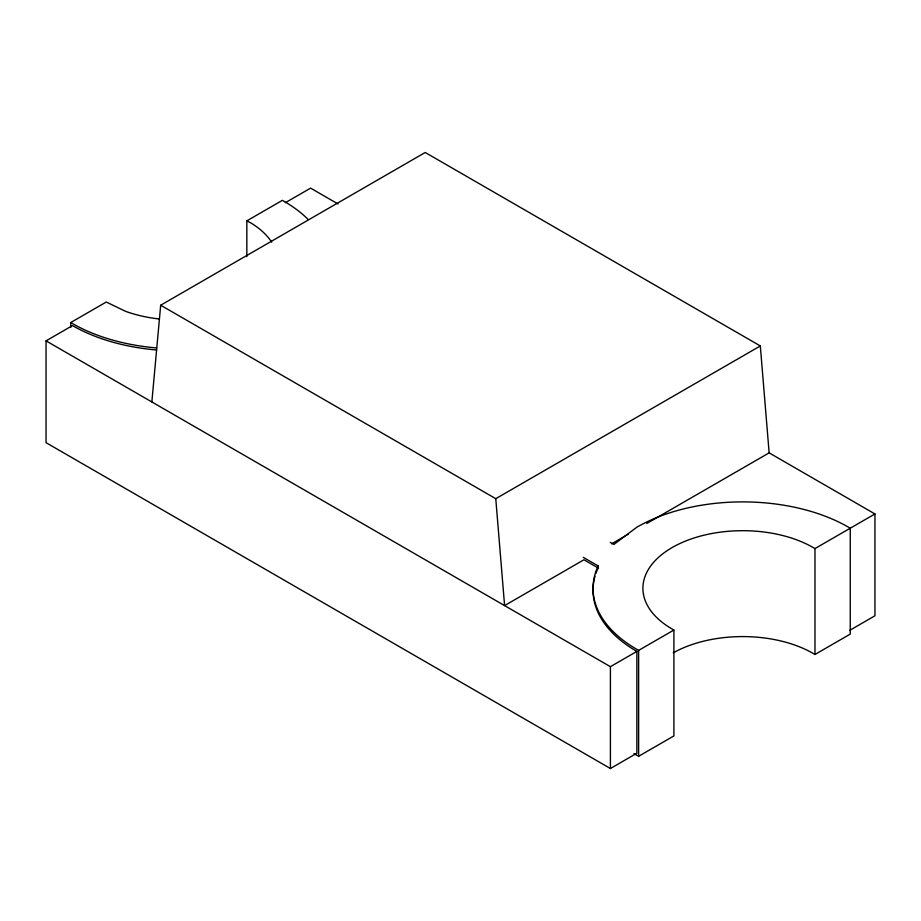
<?xml version="1.0" encoding="UTF-8"?>
<svg xmlns="http://www.w3.org/2000/svg" width="921" height="921" viewBox="0 0 921 921"><rect width="100%" height="100%" fill="white"/><g stroke="black" fill="none" stroke-linecap="round" stroke-linejoin="round"><path stroke-width="1.38" d="M151.861 401.947L160.68 305.219L425.226 152.483L760.32 345.951L769.139 452.867L874.95 513.953L874.95 615.781L849.703 630.355M70.744 327.439L70.744 322.534L106.272 302.019L125.659 311.379A99.767 57.597 0 0 0 159.218 318.988M246.84 256.637L246.84 220.867L282.379 200.341L284.14 201.365A149.651 86.401 0 0 1 307.925 219.256M595.035 576.235A149.651 86.401 0 0 0 636.86 651.412L636.86 753.24L610.404 768.517L46.05 442.679L46.05 340.862L72.506 325.585A149.651 86.401 0 0 0 156.616 349.98M285.337 202.712L310.596 188.126L337.984 203.944M160.68 305.219L495.774 498.687L760.32 345.951M611.613 543.804L628.444 534.088M646.749 523.519L769.139 452.867M46.05 340.862L610.404 666.689L636.86 651.412M583.281 557.355L598.132 565.92A149.651 86.401 0 0 0 636.86 649.374L638.621 650.399L673.896 630.033L673.896 735.925L638.621 756.291L633.924 753.574M673.896 630.033L672.134 629.02A99.767 57.597 0 0 1 672.134 547.558A99.767 57.597 0 0 1 813.22 547.558L814.981 548.571L874.95 513.953M673.286 652.793A99.767 57.597 0 0 1 813.22 653.45L814.981 654.474L850.256 634.109L850.256 528.217L848.494 527.192A149.651 86.401 0 0 0 636.86 527.192L613.893 544.472L610.186 542.331M246.84 220.867L251.122 223.078A99.767 57.597 0 0 1 271.683 242.154M595.91 573.438A149.651 86.401 0 0 1 598.132 567.958L583.949 559.772L504.593 605.592L495.774 498.687M70.744 322.534L72.506 323.547A149.651 86.401 0 0 0 156.616 347.942M814.981 548.571L814.981 654.474M638.621 650.399L638.621 756.291M610.404 666.689L610.404 768.517M598.132 565.92L598.132 567.958"/></g></svg>
